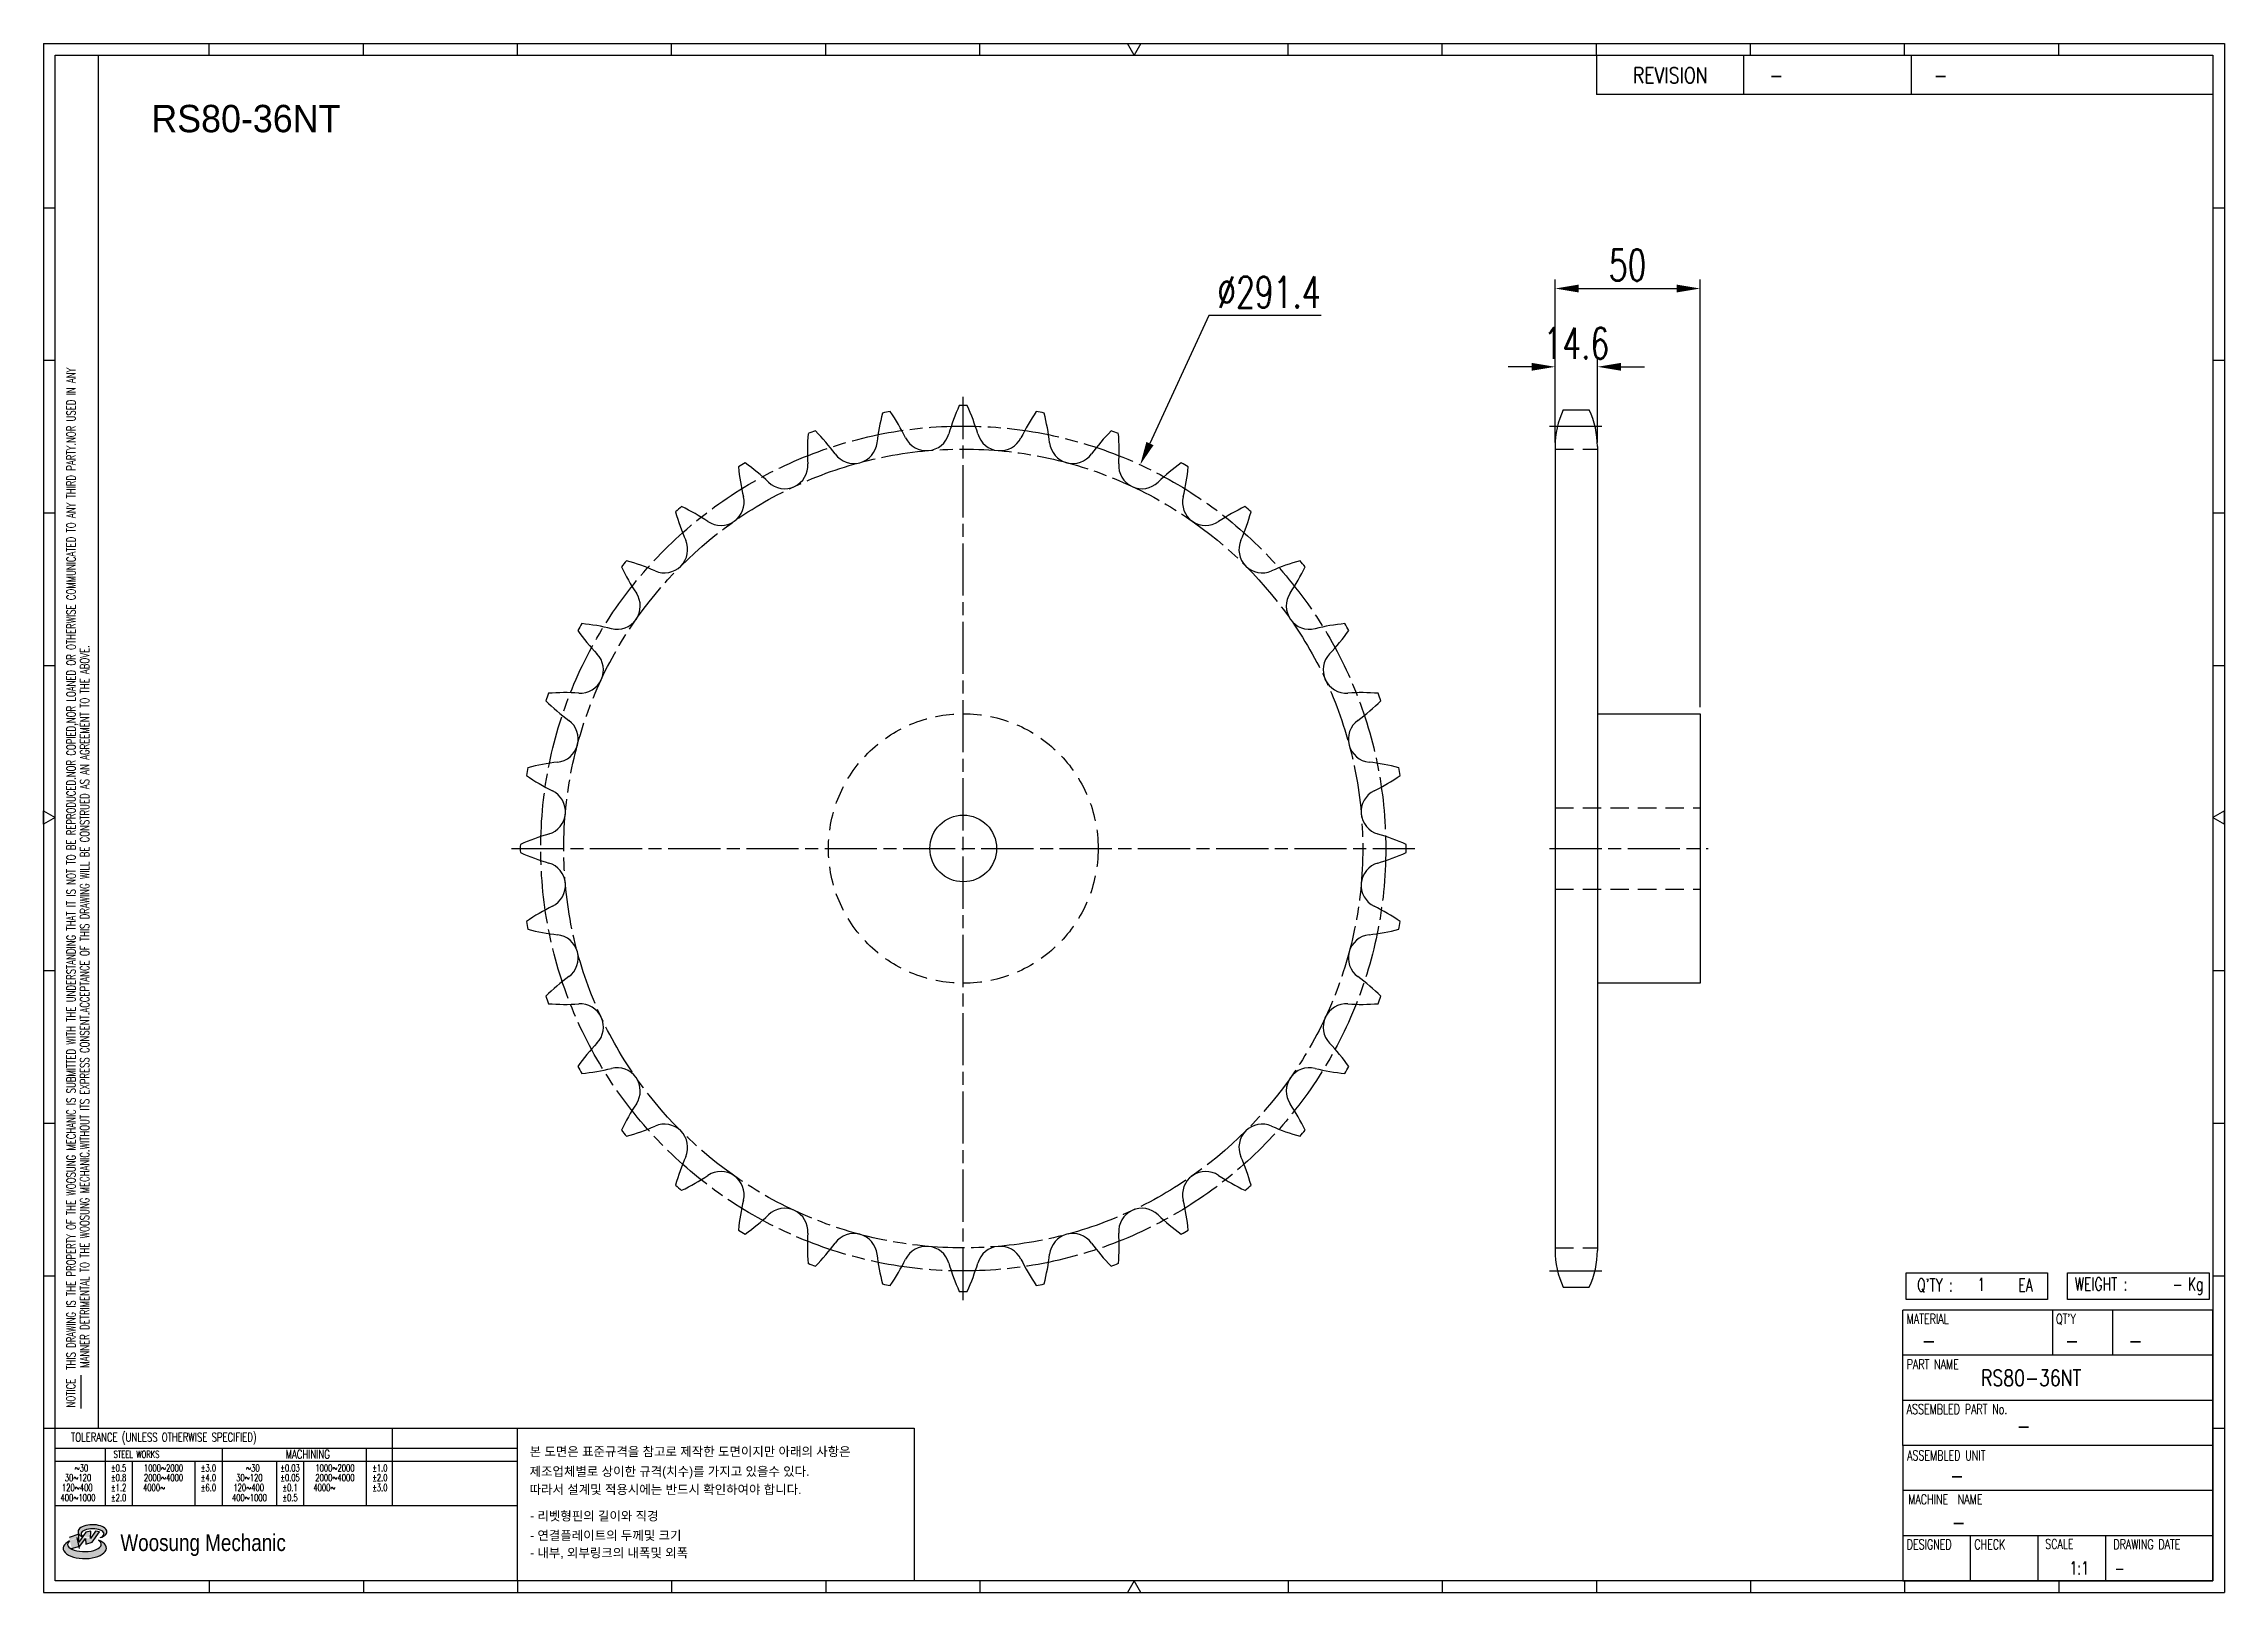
# Model space of a CAD drawing. Header units: millimetres. Extents: x 26966 to 27718, y 34 to 568.
import ezdxf
from ezdxf.enums import TextEntityAlignment as Align

# ---------------------------------------------------------------- set-up
doc = ezdxf.new("R2010")
doc.units = ezdxf.units.MM
for name, pattern in [('AM_ISO08W050', [18, 12, -1.5, 3, -1.5]), ('AM_ISO08W050x2', [9, 6, -0.75, 1.5, -0.75]), ('HIDDEN', [9.525, 6.35, -3.175])]:
    doc.linetypes.add(name, pattern=pattern)
doc.layers.get('Defpoints').update_dxf_attribs({"color": 80})
doc.layers.add('CL2', color=4, linetype='AM_ISO08W050', lineweight=25)
for name, color, linetype in [('HL', 2, 'HIDDEN'), ('LOGO', 7, 'Continuous'), ('S-DIM', 7, 'Continuous'), ('TITLE', 7, 'Continuous')]:
    doc.layers.add(name, color=color, linetype=linetype)
doc.styles.add('HAN', font='ROMANS.shx', dxfattribs={"width": 0.7, "bigfont": 'whgtxt.shx'})
doc.styles.add('HKD_ST2', font='romans.shx', dxfattribs={"width": 0.7, "height": 4, "bigfont": '@extfont2.shx'})
doc.styles.add('HSG', font='SIMPLEX.shx', dxfattribs={"width": 0.7, "bigfont": 'HSG.shx'})
doc.styles.add('MtXpl_', font='Gulim.ttf')
doc.styles.add('SLDTEXTSTYLE4', font='arial.ttf', dxfattribs={"width": 0.8})
doc.dimstyles.new('APP23', dxfattribs={"dimscale": 4.5, "dimtxt": 2.4, "dimasz": 1.8, "dimexe": 0.7, "dimexo": 0.5, "dimgap": 0.6, "dimtad": 1, "dimtoh": 1, "dimdec": 1, "dimrnd": 0.01, "dimzin": 9, "dimdsep": 46, "dimtxsty": 'HSG', "dimcen": 0, "dimclrd": 1, "dimclre": 1, "dimclrt": 256, "dimazin": 2, "dimtp": 1, "dimtm": 1, "dimtfac": 0.5, "dimtdec": 1, "dimtix": 1, "dimtofl": 0, "dimtmove": 0, "dimatfit": 3, "dimfxl": 0, "dimtvp": 1, "dimtolj": 2, "dimlwd": -1, "dimlwe": -1, "dimarcsym": 0})

# ---------------------------------------------------------------- blocks, each defined once
blk = doc.blocks.new('MASTER')
at = {"layer": 'LOGO'}
h = blk.add_hatch(color=10, dxfattribs=at)
h.paths.add_polyline_path([(1.544, 35.177), (1.554, 34.966), (1.779, 35.034), (2.054, 35.422), (1.908, 35.446), (1.728, 35.167), (1.741, 35.439), (1.547, 35.405), (1.292, 35.041), (1.295, 35.33), (0.943, 35.208), (1.03, 34.8), (1.336, 34.885)])
edge = h.paths.add_edge_path()
edge.add_ellipse((1.795, 35.421), major_axis=(-0.53, 0), ratio=0.487785, start_angle=122.36065, end_angle=403.39574)
edge.add_line((1.411, 35.244), (1.419, 35.261))
edge.add_ellipse((1.798, 35.344), major_axis=(-0.423, 0), ratio=0.444396, start_angle=131.58977, end_angle=386.19408, ccw=False)
edge = h.paths.add_edge_path()
edge.add_ellipse((1.512, 34.815), major_axis=(-0.793, 0), ratio=0.480113, start_angle=314.67633, end_angle=590.85213)
edge.add_ellipse((1.501, 34.958), major_axis=(-0.62, 0), ratio=0.43311, start_angle=331.7024, end_angle=574.42495, ccw=False)
at = {"color": 140}
for p, q in [((0, 90.118), (80.15, 90.118)), ((0, 90.118), (0, 33.191)), ((80.15, 90.118), (80.15, 33.191)), ((57.068, 89.693), (57.068, 88.246)), ((62.47, 89.693), (62.47, 88.246)), ((68.635, 89.693), (68.635, 88.246)), ((79.725, 88.246), (57.068, 88.246)), ((68.449, 43.961), (68.449, 44.936)), ((68.449, 44.936), (73.654, 44.936)), ((73.654, 44.936), (73.654, 43.961)), ((74.39, 43.961), (74.39, 44.936)), ((74.39, 44.936), (79.595, 44.936)), ((79.595, 44.936), (79.595, 43.961)), ((68.336, 38.59), (68.336, 43.563)), ((79.725, 43.563), (68.336, 43.563)), ((73.654, 43.961), (68.449, 43.961)), ((73.827, 43.563), (73.827, 41.905)), ((79.595, 43.961), (74.39, 43.961)), ((76.037, 43.563), (76.037, 41.905)), ((79.725, 38.59), (79.725, 43.563)), ((79.725, 41.905), (68.336, 41.905)), ((79.725, 40.248), (68.336, 40.248)), ((68.336, 38.59), (68.336, 33.616)), ((79.725, 38.59), (68.336, 38.59)), ((79.725, 33.616), (79.725, 38.59)), ((79.725, 36.932), (68.336, 36.932)), ((79.725, 35.274), (68.336, 35.274)), ((70.822, 33.616), (70.822, 35.274)), ((73.309, 33.616), (73.309, 35.274)), ((75.796, 33.616), (75.796, 35.274)), ((0, 33.191), (80.15, 33.191)), ((68.336, 33.616), (79.725, 33.616))]:
    blk.add_line(p, q, dxfattribs=at)
for p, q in [((6.089, 89.693), (6.089, 90.118)), ((11.753, 89.693), (11.753, 90.118)), ((17.418, 89.693), (17.418, 90.118)), ((23.082, 89.693), (23.082, 90.118)), ((28.746, 89.693), (28.746, 90.118)), ((34.411, 89.693), (34.411, 90.118)), ((45.739, 89.693), (45.739, 90.118)), ((51.404, 89.693), (51.404, 90.118)), ((57.068, 89.693), (57.068, 90.118)), ((62.732, 89.693), (62.732, 90.118)), ((68.397, 89.693), (68.397, 90.118)), ((74.061, 89.693), (74.061, 90.118)), ((0, 84.085), (0.425, 84.085)), ((79.725, 84.085), (80.15, 84.085)), ((0, 78.478), (0.425, 78.478)), ((79.725, 78.478), (80.15, 78.478)), ((0, 72.87), (0.425, 72.87)), ((79.725, 72.87), (80.15, 72.87)), ((0, 67.262), (0.425, 67.262)), ((79.725, 67.262), (80.15, 67.262)), ((0, 56.047), (0.425, 56.047)), ((79.725, 56.047), (80.15, 56.047)), ((0, 50.439), (0.425, 50.439)), ((79.725, 50.439), (80.15, 50.439)), ((0, 44.832), (0.425, 44.832)), ((79.725, 44.832), (80.15, 44.832)), ((1.377, 39.947), (1.377, 41.174)), ((0, 39.224), (0.425, 39.224)), ((79.725, 39.224), (80.15, 39.224)), ((6.089, 33.616), (6.089, 33.191)), ((11.753, 33.616), (11.753, 33.191)), ((17.418, 33.616), (17.418, 33.191)), ((23.082, 33.616), (23.082, 33.191)), ((28.746, 33.616), (28.746, 33.191)), ((34.411, 33.616), (34.411, 33.191)), ((45.739, 33.616), (45.739, 33.191)), ((51.404, 33.616), (51.404, 33.191)), ((57.068, 33.616), (57.068, 33.191)), ((62.732, 33.616), (62.732, 33.191)), ((68.397, 33.616), (68.397, 33.191)), ((74.061, 33.616), (74.061, 33.191))]:
    blk.add_line(p, q)
at = {"color": 2}
for p, q in [((2.017, 39.224), (2.017, 89.693)), ((0.425, 39.224), (17.418, 39.224)), ((0.425, 38.487), (17.418, 38.487)), ((2.257, 38.487), (2.257, 36.382)), ((6.557, 38.5), (6.557, 36.382)), ((11.857, 38.487), (11.857, 36.382)), ((12.816, 39.224), (12.816, 36.382)), ((17.418, 33.616), (17.418, 39.224)), ((0.425, 38.012), (17.418, 38.012)), ((3.257, 38.012), (3.257, 36.382)), ((5.557, 38.012), (5.557, 36.382)), ((8.557, 38.012), (8.557, 36.382)), ((9.557, 38.026), (9.557, 36.382)), ((0.425, 36.382), (17.418, 36.382))]:
    blk.add_line(p, q, dxfattribs=at)
for points in [[(40.075, 89.693), (39.83, 90.118), (40.32, 90.118)], [(0.425, 61.679), (0, 61.433), (0, 61.924)], [(79.725, 61.679), (80.15, 61.433), (80.15, 61.924)], [(40.075, 33.616), (39.83, 33.191), (40.32, 33.191)]]:
    blk.add_lwpolyline(points, close=True)
at = {"color": 140}
blk.add_lwpolyline([(0.425, 89.693), (79.725, 89.693), (79.725, 33.616), (0.425, 33.616)], close=True, dxfattribs=at)
at = {"layer": 'LOGO'}
for p, q in [((1.295, 35.33), (0.943, 35.208)), ((1.547, 35.405), (1.292, 35.041)), ((1.292, 35.041), (1.295, 35.33)), ((1.741, 35.439), (1.547, 35.405)), ((1.908, 35.446), (1.728, 35.167)), ((1.728, 35.167), (1.741, 35.439)), ((1.779, 35.034), (2.054, 35.422)), ((2.054, 35.422), (1.908, 35.446)), ((1.03, 34.8), (1.336, 34.885)), ((1.224, 35.208), (1.311, 34.8)), ((1.224, 35.208), (1.224, 35.208)), ((1.336, 34.885), (1.544, 35.177)), ((1.419, 35.261), (1.411, 35.244)), ((1.544, 35.177), (1.554, 34.966)), ((1.554, 34.966), (1.779, 35.034))]:
    blk.add_line(p, q, dxfattribs=at)
for centre, major_axis, ratio, start_param, end_param in [((1.795, 35.421), (-0.53, 0), 0.487785, 2.135596, 7.040584), ((1.798, 35.344), (-0.423, 0), 0.444396, 2.296675, 6.740358), ((1.512, 34.815), (-0.793, 0), 0.480113, 5.492138, 10.312315), ((1.501, 34.958), (-0.62, 0), 0.43311, 5.789299, 10.025607)]:
    blk.add_ellipse(centre, major_axis=major_axis, ratio=ratio, start_param=start_param, end_param=end_param, dxfattribs=at)
for s, height, style, width, p in [('REVISION', 0.5806, 'HAN', 0.8, (58.415, 88.664)), ('-', 0.581, 'HAN', 0.8, (63.426, 88.664)), ('-', 0.581, 'HAN', 0.8, (69.468, 88.664)), ("Q'TY : ", 0.4746, 'HKD_ST2', 0.7, (68.857, 44.253)), ('1', 0.475, 'HKD_ST2', 0.7, (71.071, 44.275)), ('EA', 0.4746, 'HKD_ST2', 0.7, (72.578, 44.253)), ('WEIGHT : ', 0.4746, 'HKD_ST2', 0.7, (74.65, 44.286)), ('Kg', 0.4746, 'HKD_ST2', 0.7, (78.807, 44.286)), ('-', 0.581, 'HAN', 0.8, (69.029, 42.157)), ('-', 0.581, 'HAN', 0.8, (74.289, 42.157)), ('-', 0.581, 'HAN', 0.8, (76.623, 42.157)), ('-', 0.581, 'HAN', 0.8, (72.515, 39.013)), ('-', 0.581, 'HAN', 0.8, (70.067, 37.189)), ('-', 0.581, 'HAN', 0.8, (70.126, 35.48)), ('1:1', 0.4746, 'HKD_ST2', 0.7, (74.458, 33.848)), ('-', 0.475, 'HKD_ST2', 0.7, (76.112, 33.837))]:
    blk.add_text(s, height=height, dxfattribs=dict(style=style, width=width)).set_placement(p)
at = {"color": 6, "style": 'HKD_ST2', "width": 0.7}
for s, p in [(' THIS DRAWING IS THE PROPERTY OF THE WOOSUNG MECHANIC IS SUBMITTED WITH THE UNDERSTANDING THAT IT IS NOT TO BE REPRODUCED.NOR COPIED,NOR LOANED OR OTHERWISE COMMUNICATED TO ANY THIRD PARTY.NOR USED IN ANY', (1.173, 41.217)), ('MANNER DETRIMENTAL TO THE WOOSUNG MECHANIC.WITHOUT ITS EXPRESS CONSENT.ACCEPTANCE OF THIS DRAWING WILL BE CONSTRUED AS AN AGREEMENT TO THE ABOVE.', (1.672, 41.447))]:
    blk.add_text(s, height=0.326266, rotation=90, dxfattribs=at).set_placement(p)
at = {"style": 'HKD_ST2', "width": 0.7}
blk.add_text('-', height=0.475, dxfattribs=at).set_placement((78.613, 44.286), align=Align.RIGHT)
at = {"color": 254, "style": 'HKD_ST2', "width": 0.7}
for s, height, p in [('MATERIAL', 0.3651, (68.474, 43.425)), ("QT'Y", 0.3651, (73.965, 43.425)), ('PART NAME', 0.3651, (68.474, 41.756)), ('ASSEMBLED PART No.', 0.36511, (68.474, 40.109)), ('ASSEMBLED UNIT', 0.36511, (68.49, 38.408)), ('MACHINE  NAME', 0.36511, (68.532, 36.794)), ('DESIGNED', 0.3651, (68.474, 35.136)), ('CHECK', 0.3651, (70.961, 35.136)), ('SCALE', 0.3651, (73.566, 35.153)), ('DRAWING DATE', 0.36511, (76.071, 35.141))]:
    blk.add_text(s, height=height, dxfattribs=at).set_placement(p, align=Align.TOP_LEFT)
at = {"style": 'HKD_ST2', "width": 0.7}
blk.add_text('NOTICE', height=0.3263, rotation=90, dxfattribs=at).set_placement((1.163, 39.988))
blk.add_text('TOLERANCE (UNLESS OTHERWISE SPECIFIED)', height=0.32627, dxfattribs=at).set_placement((4.417, 38.896), align=Align.MIDDLE_CENTER)
at = {"color": 4, "style": 'HKD_ST2', "width": 0.7}
for s, height, p in [('%%12630', 0.261, (1.389, 37.762)), ('1000%%1262000', 0.26101, (4.407, 37.762)), ('%%12630', 0.261, (7.689, 37.762)), ('1000%%1262000', 0.26101, (10.707, 37.762)), ('120%%126400', 0.26101, (1.237, 37.045)), ('30%%126120', 0.261, (1.263, 37.411)), ('4000%%126', 0.261, (4.061, 37.045)), ('2000%%1264000', 0.26101, (4.407, 37.411)), ('120%%126400', 0.26101, (7.537, 37.045)), ('30%%126120', 0.261, (7.563, 37.411)), ('4000%%126', 0.261, (10.321, 37.045)), ('2000%%1264000', 0.26101, (10.707, 37.411)), ('400%%1261000', 0.26101, (1.263, 36.67)), ('400%%1261000', 0.26101, (7.563, 36.67))]:
    blk.add_text(s, height=height, dxfattribs=at).set_placement(p, align=Align.MIDDLE_CENTER)
for s, height, p in [('%%P0.5', 0.261, (2.757, 37.762)), ('STEEL WORKS', 0.26101, (3.416, 38.268)), ('%%P3.0', 0.261, (6.057, 37.762)), ('%%P0.03', 0.261, (9.057, 37.762)), ('MACHINING', 0.3263, (9.707, 38.27)), ('%%P1.0', 0.261, (12.357, 37.762)), ('%%P0.8', 0.261, (2.757, 37.411)), ('%%P1.2', 0.261, (2.757, 37.045)), ('%%P4.0', 0.261, (6.057, 37.411)), ('%%P6.0', 0.261, (6.057, 37.045)), ('%%P0.05', 0.261, (9.057, 37.411)), ('%%P0.1', 0.261, (9.057, 37.045)), ('%%P2.0', 0.261, (12.357, 37.411)), ('%%P3.0', 0.261, (12.357, 37.045)), ('%%P2.0', 0.261, (2.757, 36.67)), ('%%P0.5', 0.261, (9.057, 36.67))]:
    blk.add_text(s, height=height, dxfattribs=at).set_placement(p, align=Align.MIDDLE)
at = {"color": 1, "style": 'SLDTEXTSTYLE4', "width": 0.8}
blk.add_text('Woosung Mechanic', height=0.61957, dxfattribs=at).set_placement((2.822, 34.711))
blk = doc.blocks.new('*D2')
at = {"layer": 'Defpoints', "color": 0, "transparency": 16777216}
for p in [(27501.52, 456.32), (27486.92, 427.94), (27501.52, 427.94)]:
    blk.add_point(p, dxfattribs=at)
at = {"layer": 'S-DIM', "color": 1, "transparency": 16777216}
for p, q in [((27486.92, 430.19), (27486.92, 459.47)), ((27501.52, 430.19), (27501.52, 459.47)), ((27478.82, 456.32), (27470.72, 456.32)), ((27509.62, 456.32), (27517.72, 456.32))]:
    blk.add_line(p, q, dxfattribs=at)
for points in [[(27478.82, 457.67), (27478.82, 454.97), (27486.92, 456.32)], [(27509.62, 457.67), (27509.62, 454.97), (27501.52, 456.32)]]:
    blk.add_solid(points, dxfattribs=at)
at = {"layer": 'S-DIM', "transparency": 16777216, "insert": (27494.22, 464.42), "char_height": 10.8, "attachment_point": 5, "style": 'HSG'}
blk.add_mtext('\\A2;14.6', dxfattribs=at)
blk = doc.blocks.new('*D3')
at = {"layer": 'Defpoints', "color": 0, "transparency": 16777216}
for p in [(27536.92, 483.32), (27486.92, 427.94), (27536.92, 336.67)]:
    blk.add_point(p, dxfattribs=at)
at = {"layer": 'S-DIM', "color": 1, "transparency": 16777216}
for p, q in [((27486.92, 430.19), (27486.92, 486.47)), ((27495.02, 483.32), (27528.82, 483.32)), ((27536.92, 338.92), (27536.92, 486.47))]:
    blk.add_line(p, q, dxfattribs=at)
for points in [[(27495.02, 484.67), (27495.02, 481.97), (27486.92, 483.32)], [(27528.82, 484.67), (27528.82, 481.97), (27536.92, 483.32)]]:
    blk.add_solid(points, dxfattribs=at)
at = {"layer": 'S-DIM', "transparency": 16777216, "insert": (27511.92, 491.42), "char_height": 10.8, "attachment_point": 5, "style": 'HSG'}
blk.add_mtext('\\A2;50', dxfattribs=at)
blk = doc.blocks.new('*D4')
at = {"layer": 'Defpoints', "color": 0, "transparency": 16777216}
for p in [(27343.79, 422.5), (27221.8, 157.83)]:
    blk.add_point(p, dxfattribs=at)
at = {"layer": 'S-DIM', "color": 1, "transparency": 16777216}
for p, q in [((27367.52, 473.99), (27347.18, 429.86)), ((27406.22, 473.99), (27367.52, 473.99))]:
    blk.add_line(p, q, dxfattribs=at)
blk.add_solid([(27345.95, 430.42), (27348.41, 429.29), (27343.79, 422.5)], dxfattribs=at)
at = {"layer": 'S-DIM', "transparency": 16777216, "insert": (27388.22, 482.09), "char_height": 10.8, "attachment_point": 5, "style": 'HSG'}
blk.add_mtext('\\A2;∅291.4', dxfattribs=at)

msp = doc.modelspace()

# ---------------------------------------------------------------- linework, layer by layer
for p, q in [((27489.72, 441.49), (27498.72, 441.49)), ((27486.92, 428.79), (27486.92, 151.54)), ((27501.52, 428.79), (27501.52, 151.54)), ((27501.52, 336.67), (27536.92, 336.67)), ((27536.92, 336.67), (27536.92, 243.67)), ((27536.92, 243.67), (27501.52, 243.67)), ((27489.72, 138.84), (27498.72, 138.84))]:
    msp.add_line(p, q)
at = {"color": 140}
msp.add_lwpolyline([(27129.05, 90.19), (27265.87, 90.19), (27265.87, 37.56), (27129.05, 37.56)], close=True, dxfattribs=at)
msp.add_circle((27282.79, 290.17), 11.5)
for centre, radius, start, end in [((27325.01, 422.24), 72.41, 165.4888, 173.75), ((27282.79, 290.17), 152.78, 99.48436, 100.51564), ((27197.95, 399.83), 72.41, 26.25, 34.5112), ((27347.3, 412.9), 72.41, 155.4888, 163.75), ((27282.79, 290.17), 152.78, 89.48436, 90.51564), ((27218.28, 412.9), 72.41, 16.25, 24.5112), ((27367.64, 399.83), 72.41, 145.4888, 153.75), ((27282.79, 290.17), 152.78, 79.48436, 80.51564), ((27240.57, 422.24), 72.41, 6.25, 14.5112), ((27517.12, 428.79), 30.2, 155.13196, 180), ((27471.32, 428.79), 30.2, 0, 24.86804), ((27301.44, 427.56), 72.41, 175.4888, 183.75), ((27282.79, 290.17), 152.78, 109.48436, 110.51564), ((27180.19, 383.43), 72.41, 36.25, 44.5112), ((27245.06, 430.99), 8.02, 216.25, 353.75), ((27270.09, 435.41), 8.02, 206.25, 343.75), ((27295.5, 435.41), 8.02, 196.25, 333.75), ((27320.53, 430.99), 8.02, 186.25, 323.75), ((27385.39, 383.43), 72.41, 135.4888, 143.75), ((27282.79, 290.17), 152.78, 69.48436, 70.51564), ((27264.15, 427.56), 72.41, 356.25, 4.5112), ((27282.79, 290.17), 152.78, 119.48436, 120.51564), ((27277.29, 428.71), 72.41, 185.4888, 193.75), ((27165.56, 364.2), 72.41, 46.25, 54.5112), ((27221.18, 422.3), 8.02, 226.25, 3.75), ((27344.41, 422.3), 8.02, 176.25, 313.75), ((27400.03, 364.2), 72.41, 125.4888, 133.75), ((27282.79, 290.17), 152.78, 59.48436, 60.51564), ((27288.29, 428.71), 72.41, 346.25, 354.5112), ((27282.79, 290.17), 152.78, 129.48436, 130.51564), ((27253.32, 425.65), 72.41, 195.4888, 203.75), ((27154.48, 342.72), 72.41, 56.25, 64.5112), ((27199.17, 409.6), 8.02, 236.25, 13.75), ((27366.42, 409.6), 8.02, 166.25, 303.75), ((27411.1, 342.72), 72.41, 115.4888, 123.75), ((27312.26, 425.65), 72.41, 336.25, 344.5112), ((27282.79, 290.17), 152.78, 49.48436, 50.51564), ((27179.7, 393.26), 8.02, 246.25, 23.75), ((27385.89, 393.26), 8.02, 156.25, 293.75), ((27282.79, 290.17), 152.78, 139.48436, 140.51564), ((27230.24, 418.48), 72.41, 205.4888, 213.75), ((27147.31, 319.64), 72.41, 66.25, 74.5112), ((27418.28, 319.64), 72.41, 105.4888, 113.75), ((27335.34, 418.48), 72.41, 326.25, 334.5112), ((27282.79, 290.17), 152.78, 39.48436, 40.51564), ((27163.36, 373.79), 8.02, 256.25, 33.75), ((27402.22, 373.79), 8.02, 146.25, 283.75), ((27282.79, 290.17), 152.78, 149.48436, 150.51564), ((27208.76, 407.4), 72.41, 215.4888, 223.75), ((27144.25, 295.66), 72.41, 76.25, 84.5112), ((27421.34, 295.66), 72.41, 95.4888, 103.75), ((27356.83, 407.4), 72.41, 316.25, 324.5112), ((27282.79, 290.17), 152.78, 29.48436, 30.51564), ((27150.66, 351.78), 8.02, 266.25, 43.75), ((27414.93, 351.78), 8.02, 136.25, 273.75), ((27282.79, 290.17), 152.78, 159.48436, 160.51564), ((27189.53, 392.77), 72.41, 225.4888, 233.75), ((27145.4, 271.52), 72.41, 86.25, 94.5112), ((27420.19, 271.52), 72.41, 85.4888, 93.75), ((27376.06, 392.77), 72.41, 306.25, 314.5112), ((27282.79, 290.17), 152.78, 19.48436, 20.51564), ((27141.96, 327.9), 8.02, 276.25, 53.75), ((27423.62, 327.9), 8.02, 126.25, 263.75), ((27282.79, 290.17), 152.78, 169.48436, 170.51564), ((27150.72, 247.95), 72.41, 96.25, 104.5112), ((27414.86, 247.95), 72.41, 75.4888, 83.75), ((27282.79, 290.17), 152.78, 9.48436, 10.51564), ((27173.13, 375.01), 72.41, 235.4888, 243.75), ((27137.55, 302.87), 8.02, 286.25, 63.75), ((27428.03, 302.87), 8.02, 116.25, 253.75), ((27392.46, 375.01), 72.41, 296.25, 304.5112), ((27160.06, 225.65), 72.41, 106.25, 114.5112), ((27405.53, 225.65), 72.41, 65.4888, 73.75), ((27282.79, 290.17), 152.78, 179.48436, 180.51564), ((27160.06, 354.68), 72.41, 245.4888, 253.75), ((27405.53, 354.68), 72.41, 286.25, 294.5112), ((27282.79, 290.17), 152.78, 359.48436, 0.51564), ((27137.55, 277.46), 8.02, 296.25, 73.75), ((27428.03, 277.46), 8.02, 106.25, 243.75), ((27173.13, 205.32), 72.41, 116.25, 124.5112), ((27282.79, 290.17), 152.78, 189.48436, 190.51564), ((27392.46, 205.32), 72.41, 55.4888, 63.75), ((27282.79, 290.17), 152.78, 349.48436, 350.51564), ((27150.72, 332.39), 72.41, 255.4888, 263.75), ((27141.96, 252.43), 8.02, 306.25, 83.75), ((27423.62, 252.43), 8.02, 96.25, 233.75), ((27414.86, 332.39), 72.41, 276.25, 284.5112), ((27189.53, 187.57), 72.41, 126.25, 134.5112), ((27376.06, 187.57), 72.41, 45.4888, 53.75), ((27282.79, 290.17), 152.78, 199.48436, 200.51564), ((27145.4, 308.81), 72.41, 265.4888, 273.75), ((27150.66, 228.55), 8.02, 316.25, 93.75), ((27414.93, 228.55), 8.02, 86.25, 223.75), ((27420.19, 308.81), 72.41, 266.25, 274.5112), ((27282.79, 290.17), 152.78, 339.48436, 340.51564), ((27208.76, 172.93), 72.41, 136.25, 144.5112), ((27356.83, 172.93), 72.41, 35.4888, 43.75), ((27282.79, 290.17), 152.78, 209.48436, 210.51564), ((27144.25, 284.67), 72.41, 275.4888, 283.75), ((27163.36, 206.54), 8.02, 326.25, 103.75), ((27402.22, 206.54), 8.02, 76.25, 213.75), ((27421.34, 284.67), 72.41, 256.25, 264.5112), ((27282.79, 290.17), 152.78, 329.48436, 330.51564), ((27230.24, 161.86), 72.41, 146.25, 154.5112), ((27335.34, 161.86), 72.41, 25.4888, 33.75), ((27282.79, 290.17), 152.78, 219.48436, 220.51564), ((27147.31, 260.69), 72.41, 285.4888, 293.75), ((27179.7, 187.07), 8.02, 336.25, 113.75), ((27385.89, 187.07), 8.02, 66.25, 203.75), ((27418.28, 260.69), 72.41, 246.25, 254.5112), ((27282.79, 290.17), 152.78, 319.48436, 320.51564), ((27253.32, 154.68), 72.41, 156.25, 164.5112), ((27312.26, 154.68), 72.41, 15.4888, 23.75), ((27282.79, 290.17), 152.78, 229.48436, 230.51564), ((27154.48, 237.62), 72.41, 295.4888, 303.75), ((27199.17, 170.74), 8.02, 346.25, 123.75), ((27366.42, 170.74), 8.02, 56.25, 193.75), ((27411.1, 237.62), 72.41, 236.25, 244.5112), ((27282.79, 290.17), 152.78, 309.48436, 310.51564), ((27277.29, 151.62), 72.41, 166.25, 174.5112), ((27221.18, 158.03), 8.02, 356.25, 133.75), ((27344.41, 158.03), 8.02, 46.25, 183.75), ((27288.29, 151.62), 72.41, 5.4888, 13.75), ((27282.79, 290.17), 152.78, 239.48436, 240.51564), ((27165.56, 216.13), 72.41, 305.4888, 313.75), ((27400.03, 216.13), 72.41, 226.25, 234.5112), ((27282.79, 290.17), 152.78, 299.48436, 300.51564), ((27301.44, 152.77), 72.41, 176.25, 184.5112), ((27180.19, 196.9), 72.41, 315.4888, 323.75), ((27245.06, 149.34), 8.02, 6.25, 143.75), ((27270.09, 144.93), 8.02, 16.25, 153.75), ((27295.5, 144.93), 8.02, 26.25, 163.75), ((27320.53, 149.34), 8.02, 36.25, 173.75), ((27385.39, 196.9), 72.41, 216.25, 224.5112), ((27264.15, 152.77), 72.41, 355.4888, 3.75), ((27517.12, 151.54), 30.2, 180, 204.86804), ((27471.32, 151.54), 30.2, 335.13196, 0), ((27282.79, 290.17), 152.78, 249.48436, 250.51564), ((27325.01, 158.1), 72.41, 186.25, 194.5112), ((27197.95, 180.5), 72.41, 325.4888, 333.75), ((27347.3, 167.43), 72.41, 196.25, 204.5112), ((27218.28, 167.43), 72.41, 335.4888, 343.75), ((27367.64, 180.5), 72.41, 206.25, 214.5112), ((27240.57, 158.1), 72.41, 345.4888, 353.75), ((27282.79, 290.17), 152.78, 289.48436, 290.51564), ((27282.79, 290.17), 152.78, 259.48436, 260.51564), ((27282.79, 290.17), 152.78, 269.48436, 270.51564), ((27282.79, 290.17), 152.78, 279.48436, 280.51564)]:
    msp.add_arc(centre, radius, start, end)
at = {"layer": 'CL2', "linetype": 'AM_ISO08W050x2', "ltscale": 3}
for p, q in [((27282.79, 134.39), (27282.79, 445.95)), ((27484.98, 435.88), (27503.46, 435.88)), ((27127.01, 290.17), (27438.57, 290.17)), ((27484.98, 290.17), (27539.73, 290.17)), ((27484.98, 144.45), (27503.46, 144.45))]:
    msp.add_line(p, q, dxfattribs=at)
for radius in [145.72, 137.78]:
    msp.add_circle((27282.79, 290.17), radius, dxfattribs=at)
at = {"layer": 'HL', "linetype": 'HIDDEN'}
for p, q in [((27486.92, 427.94), (27501.52, 427.94)), ((27486.92, 304.17), (27536.92, 304.17)), ((27486.92, 276.17), (27536.92, 276.17)), ((27486.92, 152.39), (27501.52, 152.39))]:
    msp.add_line(p, q, dxfattribs=at)
msp.add_circle((27282.79, 290.17), 46.5, dxfattribs=at)

# ---------------------------------------------------------------- block references
at = {"color": 140, "xscale": 9.384517237515507, "yscale": 9.384517237515507, "zscale": 9.384517237515507}
msp.add_blockref('MASTER', (26965.59, -277.91), dxfattribs=at)

# ---------------------------------------------------------------- texts
at = {"style": 'HAN', "width": 0.8}
msp.add_text('RS80-36NT', height=5.449, dxfattribs=at).set_placement((27633.83, 104.84))
at = {"color": 140, "style": 'MtXpl_'}
for s, p in [('본 도면은 표준규격을 참고로 제작한 도면이지만 아래의 사항은', (27133.21, 80.6)), ('제조업체별로 상이한 규격(치수)를 가지고 있을수 있다.', (27133.21, 73.75)), ('따라서 설계및 적용시에는 반드시 확인하여야 합니다.', (27133.21, 67.51)), ('- 리벳형핀의 길이와 직경', (27133.38, 58.37)), ('- 연결플레이트의 두께및 크기', (27133.38, 51.67)), ('- 내부, 외부링크의 내폭및 외폭', (27133.38, 45.66))]:
    msp.add_text(s, height=3.148, dxfattribs=at).set_placement(p)
at = {"layer": 'TITLE', "color": 254, "style": 'MtXpl_'}
msp.add_text('RS80-36NT', height=9.444, dxfattribs=at).set_placement((27002.75, 537.23))

# ---------------------------------------------------------------- dimensions: what is measured, and where the dimension line sits
at = {"layer": 'S-DIM'}
dim = msp.add_linear_dim(base=(27536.92, 483.32), p1=(27486.92, 427.94), p2=(27536.92, 336.67), dimstyle='APP23', dxfattribs=at)
dim.commit()
dim.dimension.update_dxf_attribs({"geometry": '*D3', "text_midpoint": (27511.92, 491.42)})
dim = msp.add_diameter_dim_2p(p1=(27221.8, 157.83), p2=(27343.79, 422.5), dimstyle='APP23', dxfattribs=at)
dim.commit()
dim.dimension.update_dxf_attribs({"geometry": '*D4', "text_midpoint": (27388.22, 473.99), "dimtype": 131})
dim = msp.add_linear_dim(base=(27501.52, 456.32), p1=(27486.92, 427.94), p2=(27501.52, 427.94), dimstyle='APP23', dxfattribs=at)
dim.commit()
dim.dimension.update_dxf_attribs({"geometry": '*D2', "text_midpoint": (27494.22, 456.32), "dimtype": 128})

doc.saveas('drawing.dxf')
